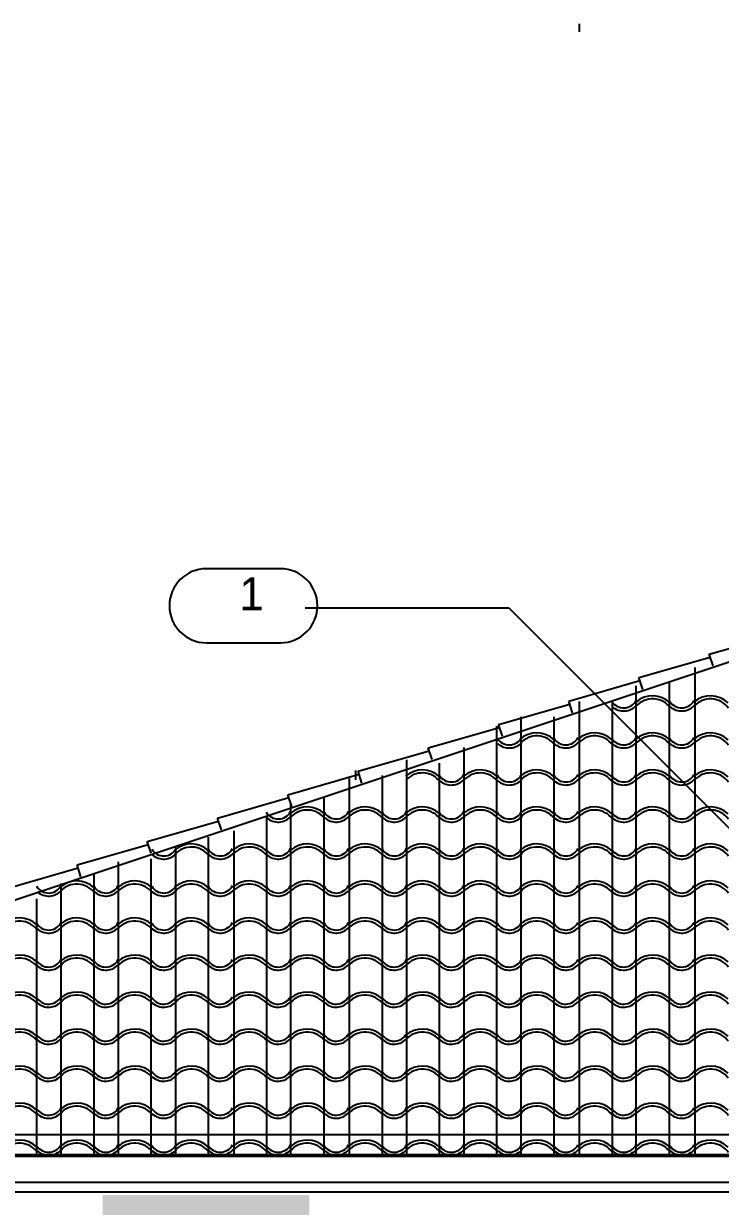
# Model space of a CAD drawing. Extents: x -92740 to -63661, y -15771 to -4391.
# Drawn here: x -84335.8 to -84215.5, y -12935.1 to -12730.9 of the extents above; entities that cross this region are included whole.
import ezdxf
from ezdxf.enums import TextEntityAlignment as Align

# ---------------------------------------------------------------- set-up
doc = ezdxf.new("R2010")
doc.units = 0
doc.header["$MEASUREMENT"] = 0
for name, color, linetype in [('B1NOTES', 2, 'Continuous'), ('ELEVATIONS', 7, 'Continuous'), ('ROOFTILE', 7, 'Continuous'), ('STUCCO', 4, 'Continuous')]:
    doc.layers.add(name, color=color, linetype=linetype)
doc.styles.add('DCADTXTSTYLE1', font='AVG_TP')

msp = doc.modelspace()

# ---------------------------------------------------------------- hatches: boundary and pattern name
at = {"layer": 'STUCCO', "linetype": 'Continuous', "ltscale": 12.78}
h = msp.add_hatch(dxfattribs=at)
h.set_pattern_fill('cement', color=9, scale=1.5625, style=0, pattern_type=2)
h.set_pattern_definition([(20, (0, 0), (-2.1376259, 5.8730789), [-6.09375015, 0.15625]), (55, (0, 0), (-5.11970028, 3.58485273), [-6.09375015, 0.15625]), (80, (0, 0), (-6.15504846, 1.0853011), [-6.09375015, 0.15625])])
h.paths.add_polyline_path([(-84456.9, -12936.3), (-84456.9, -13261.66), (-84421.75, -13261.66), (-84421.75, -13081.14), (-83898.84, -13081.14), (-83898.84, -13261.13), (-83867.95, -13261.13), (-83867.95, -12935.77), (-83898.84, -12935.77), (-83898.84, -13055.58), (-84023.44, -13055.58), (-84023.44, -12933.11), (-84057.52, -12933.11), (-84057.52, -13055.58), (-84154.44, -13055.58), (-84154.44, -12934.17), (-84189.05, -12934.17), (-84189.05, -13055.58), (-84286.5, -13055.58), (-84286.5, -12933.11), (-84322.18, -12933.11), (-84322.18, -13055.05), (-84421.75, -13055.05), (-84421.75, -12936.83)], flags=0)

# ---------------------------------------------------------------- linework, layer by layer
at = {"layer": 'B1NOTES', "color": 1, "linetype": 'Continuous', "ltscale": 12.78}
for p, q in [((-84291.47, -12825.01), (-84304.25, -12825.01)), ((-84285.08, -12831.4), (-84285.08, -12831.4)), ((-84304.25, -12837.79), (-84291.47, -12837.79))]:
    msp.add_line(p, q, dxfattribs=at)
for centre, start, end in [((-84304.25, -12831.4), 90, 180), ((-84291.47, -12831.4), 0, 90), ((-84304.25, -12831.4), 180, 270), ((-84291.47, -12831.4), 270, 360)]:
    msp.add_arc(centre, 6.39, start, end, dxfattribs=at)
at = {"layer": 'ELEVATIONS', "color": 1, "linetype": 'Continuous', "ltscale": 12.78}
for p, q in [((-84470.72, -12926.64), (-84160.02, -12823.08)), ((-84217.45, -12839.77), (-84205.16, -12836.23)), ((-84229.58, -12843.81), (-84217.29, -12840.27)), ((-84216.78, -12841.79), (-84217.45, -12839.77)), ((-84241.7, -12847.85), (-84229.41, -12844.31)), ((-84228.9, -12845.83), (-84229.58, -12843.81)), ((-84253.83, -12851.89), (-84241.53, -12848.36)), ((-84241.03, -12849.87), (-84241.7, -12847.85)), ((-84265.95, -12855.93), (-84253.66, -12852.4)), ((-84253.15, -12853.91), (-84253.83, -12851.89)), ((-84278.07, -12859.97), (-84265.78, -12856.44)), ((-84265.28, -12857.95), (-84265.95, -12855.93)), ((-84290.2, -12864.02), (-84277.91, -12860.48)), ((-84278.51, -12859.82), (-84278.51, -12861.42)), ((-84277.4, -12862), (-84278.07, -12859.97)), ((-84302.32, -12868.06), (-84290.03, -12864.52)), ((-84289.53, -12866.04), (-84290.2, -12864.02)), ((-84314.45, -12872.1), (-84302.15, -12868.56)), ((-84301.65, -12870.08), (-84302.32, -12868.06)), ((-84326.57, -12876.14), (-84314.28, -12872.6)), ((-84313.77, -12874.12), (-84314.45, -12872.1)), ((-84338.7, -12880.18), (-84326.4, -12876.65)), ((-84325.9, -12878.16), (-84326.57, -12876.14)), ((-83676.34, -12926.18), (-84468.99, -12926.18)), ((-83680.55, -12930.92), (-84467.77, -12930.92)), ((-83680.8, -12932.63), (-84465.41, -12932.63))]:
    msp.add_line(p, q, dxfattribs=at)
at = {"layer": 'ELEVATIONS', "color": 2, "linetype": 'Continuous', "ltscale": 8.52}
for p, q in [((-84287.21, -12831.75), (-84252.06, -12831.75)), ((-84252.06, -12831.75), (-84211.59, -12872.22))]:
    msp.add_line(p, q, dxfattribs=at)
at = {"layer": 'ELEVATIONS', "color": 2, "linetype": 'Continuous', "ltscale": 12.78}
for p, q in [((-84500.03, -12922.65), (-83727.37, -12922.65)), ((-84499.47, -12926.38), (-84115.57, -12926.38))]:
    msp.add_line(p, q, dxfattribs=at)
at = {"layer": 'ROOFTILE', "color": 7, "linetype": 'Continuous', "ltscale": 12.78}
for p, q in [((-84239.84, -12732.35), (-84239.84, -12730.94)), ((-84219.89, -12926.18), (-84219.89, -12842.05)), ((-84230.05, -12926.18), (-84230.05, -12845.24)), ((-84224.3, -12926.18), (-84224.3, -12844.71)), ((-84239.84, -12926.18), (-84239.84, -12847.91)), ((-84234.18, -12926.18), (-84234.18, -12847.91)), ((-84249.91, -12926.18), (-84249.91, -12850.57)), ((-84244.25, -12926.18), (-84244.25, -12850.57)), ((-84254.12, -12926.18), (-84254.12, -12852.17)), ((-84259.78, -12926.18), (-84259.78, -12855.89)), ((-84269.66, -12926.18), (-84269.66, -12858.02)), ((-84264, -12926.18), (-84264, -12858.56)), ((-84279.53, -12926.18), (-84279.53, -12861.22)), ((-84273.87, -12926.18), (-84273.87, -12860.69)), ((-84289.69, -12926.18), (-84289.69, -12865.48)), ((-84283.94, -12926.18), (-84283.94, -12864.41)), ((-84293.82, -12926.18), (-84293.82, -12867.61)), ((-84303.89, -12926.18), (-84303.89, -12871.34)), ((-84299.48, -12926.18), (-84299.48, -12870.27)), ((-84309.55, -12926.18), (-84309.55, -12872.93)), ((-84319.42, -12926.18), (-84319.42, -12875.6)), ((-84313.76, -12926.18), (-84313.76, -12875.06)), ((-84323.64, -12926.18), (-84323.64, -12877.73)), ((-84329.3, -12926.18), (-84329.3, -12879.32)), ((-84333.51, -12926.18), (-84333.51, -12881.99))]:
    msp.add_line(p, q, dxfattribs=at)
for centre, radius, start, end in [((-84227.22, -12851.32), 4.37, 46.5154, 131.1465), ((-84217.22, -12851.32), 4.37, 46.5154, 131.1465), ((-84232.23, -12846.59), 2.44, 211.6504, 331.6052), ((-84232.23, -12846.59), 2.97, 228.3381, 319.0707), ((-84227.22, -12851.32), 3.84, 36.0644, 138.0128), ((-84222.22, -12846.59), 2.44, 211.6504, 331.6052), ((-84222.22, -12846.59), 2.97, 228.3381, 319.0707), ((-84217.22, -12851.32), 3.84, 36.0644, 138.0128), ((-84247.23, -12857.71), 4.37, 46.5154, 131.1465), ((-84237.23, -12857.71), 4.37, 46.5154, 131.1465), ((-84227.22, -12857.71), 4.37, 46.5154, 131.1465), ((-84217.22, -12857.71), 4.37, 46.5154, 131.1465), ((-84251.98, -12852.98), 2.44, 211.6504, 331.6052), ((-84251.98, -12852.98), 2.97, 228.3381, 319.0707), ((-84247.23, -12857.71), 3.84, 36.0644, 138.0128), ((-84242.23, -12852.98), 2.44, 211.6504, 331.6052), ((-84242.23, -12852.98), 2.97, 228.3381, 319.0707), ((-84237.23, -12857.71), 3.84, 36.0644, 138.0128), ((-84232.23, -12852.98), 2.44, 211.6504, 331.6052), ((-84232.23, -12852.98), 2.97, 228.3381, 319.0707), ((-84227.22, -12857.71), 3.84, 36.0644, 138.0128), ((-84222.22, -12852.98), 2.44, 211.6504, 331.6052), ((-84222.22, -12852.98), 2.97, 228.3381, 319.0707), ((-84217.22, -12857.71), 3.84, 36.0644, 138.0128), ((-84266.98, -12864.1), 4.37, 46.5154, 131.1465), ((-84266.98, -12864.1), 3.84, 36.0644, 138.0128), ((-84261.98, -12859.37), 2.44, 211.6504, 331.6052), ((-84261.98, -12859.37), 2.97, 228.3381, 319.0707), ((-84256.98, -12864.1), 4.37, 46.5154, 131.1465), ((-84256.98, -12864.1), 3.84, 36.0644, 138.0128), ((-84251.98, -12859.37), 2.44, 211.6504, 331.6052), ((-84251.98, -12859.37), 2.97, 228.3381, 319.0707), ((-84247.23, -12864.1), 4.37, 46.5154, 131.1465), ((-84247.23, -12864.1), 3.84, 36.0644, 138.0128), ((-84242.23, -12859.37), 2.44, 211.6504, 331.6052), ((-84242.23, -12859.37), 2.97, 228.3381, 319.0707), ((-84237.23, -12864.1), 4.37, 46.5154, 131.1465), ((-84237.23, -12864.1), 3.84, 36.0644, 138.0128), ((-84232.23, -12859.37), 2.44, 211.6504, 331.6052), ((-84232.23, -12859.37), 2.97, 228.3381, 319.0707), ((-84227.22, -12864.1), 4.37, 46.5154, 131.1465), ((-84227.22, -12864.1), 3.84, 36.0644, 138.0128), ((-84222.22, -12859.37), 2.44, 211.6504, 331.6052), ((-84222.22, -12859.37), 2.97, 228.3381, 319.0707), ((-84217.22, -12864.1), 4.37, 46.5154, 131.1465), ((-84217.22, -12864.1), 3.84, 36.0644, 138.0128), ((-84291.87, -12865.76), 2.44, 211.6504, 331.6052), ((-84291.87, -12865.76), 2.97, 228.3381, 319.0707), ((-84286.86, -12870.49), 4.37, 46.5154, 131.1465), ((-84286.86, -12870.49), 3.84, 36.0644, 138.0128), ((-84281.86, -12865.76), 2.44, 211.6504, 331.6052), ((-84281.86, -12865.76), 2.97, 228.3381, 319.0707), ((-84276.86, -12870.49), 4.37, 46.5154, 131.1465), ((-84276.86, -12870.49), 3.84, 36.0644, 138.0128), ((-84271.85, -12865.76), 2.44, 211.6504, 331.6052), ((-84271.85, -12865.76), 2.97, 228.3381, 319.0707), ((-84266.98, -12870.49), 4.37, 46.5154, 131.1465), ((-84266.98, -12870.49), 3.84, 36.0644, 138.0128), ((-84261.98, -12865.76), 2.44, 211.6504, 331.6052), ((-84261.98, -12865.76), 2.97, 228.3381, 319.0707), ((-84256.98, -12870.49), 4.37, 46.5154, 131.1465), ((-84256.98, -12870.49), 3.84, 36.0644, 138.0128), ((-84251.98, -12865.76), 2.44, 211.6504, 331.6052), ((-84251.98, -12865.76), 2.97, 228.3381, 319.0707), ((-84247.23, -12870.49), 4.37, 46.5154, 131.1465), ((-84247.23, -12870.49), 3.84, 36.0644, 138.0128), ((-84242.23, -12865.76), 2.44, 211.6504, 331.6052), ((-84242.23, -12865.76), 2.97, 228.3381, 319.0707), ((-84237.23, -12870.49), 4.37, 46.5154, 131.1465), ((-84237.23, -12870.49), 3.84, 36.0644, 138.0128), ((-84232.23, -12865.76), 2.44, 211.6504, 331.6052), ((-84232.23, -12865.76), 2.97, 228.3381, 319.0707), ((-84227.22, -12870.49), 4.37, 46.5154, 131.1465), ((-84227.22, -12870.49), 3.84, 36.0644, 138.0128), ((-84222.22, -12865.76), 2.44, 211.6504, 331.6052), ((-84222.22, -12865.76), 2.97, 228.3381, 319.0707), ((-84217.22, -12870.49), 4.37, 46.5154, 131.1465), ((-84217.22, -12870.49), 3.84, 36.0644, 138.0128), ((-84311.62, -12872.15), 2.44, 211.6504, 331.6052), ((-84306.87, -12876.88), 4.37, 46.5154, 131.1465), ((-84306.87, -12876.88), 3.84, 36.0644, 138.0128), ((-84301.87, -12872.15), 2.44, 211.6504, 331.6052), ((-84296.87, -12876.88), 4.37, 46.5154, 131.1465), ((-84296.87, -12876.88), 3.84, 36.0644, 138.0128), ((-84291.87, -12872.15), 2.44, 211.6504, 331.6052), ((-84286.86, -12876.88), 4.37, 46.5154, 131.1465), ((-84286.86, -12876.88), 3.84, 36.0644, 138.0128), ((-84281.86, -12872.15), 2.44, 211.6504, 331.6052), ((-84276.86, -12876.88), 4.37, 46.5154, 131.1465), ((-84276.86, -12876.88), 3.84, 36.0644, 138.0128), ((-84271.85, -12872.15), 2.44, 211.6504, 331.6052), ((-84266.98, -12876.88), 4.37, 46.5154, 131.1465), ((-84266.98, -12876.88), 3.84, 36.0644, 138.0128), ((-84261.98, -12872.15), 2.44, 211.6504, 331.6052), ((-84256.98, -12876.88), 4.37, 46.5154, 131.1465), ((-84256.98, -12876.88), 3.84, 36.0644, 138.0128), ((-84251.98, -12872.15), 2.44, 211.6504, 331.6052), ((-84247.23, -12876.88), 4.37, 46.5154, 131.1465), ((-84247.23, -12876.88), 3.84, 36.0644, 138.0128), ((-84242.23, -12872.15), 2.44, 211.6504, 331.6052), ((-84237.23, -12876.88), 4.37, 46.5154, 131.1465), ((-84237.23, -12876.88), 3.84, 36.0644, 138.0128), ((-84232.23, -12872.15), 2.44, 211.6504, 331.6052), ((-84227.22, -12876.88), 4.37, 46.5154, 131.1465), ((-84227.22, -12876.88), 3.84, 36.0644, 138.0128), ((-84222.22, -12872.15), 2.44, 211.6504, 331.6052), ((-84217.22, -12876.88), 4.37, 46.5154, 131.1465), ((-84217.22, -12876.88), 3.84, 36.0644, 138.0128), ((-84311.62, -12872.15), 2.97, 228.3381, 319.0707), ((-84301.87, -12872.15), 2.97, 228.3381, 319.0707), ((-84291.87, -12872.15), 2.97, 228.3381, 319.0707), ((-84281.86, -12872.15), 2.97, 228.3381, 319.0707), ((-84271.85, -12872.15), 2.97, 228.3381, 319.0707), ((-84261.98, -12872.15), 2.97, 228.3381, 319.0707), ((-84251.98, -12872.15), 2.97, 228.3381, 319.0707), ((-84242.23, -12872.15), 2.97, 228.3381, 319.0707), ((-84232.23, -12872.15), 2.97, 228.3381, 319.0707), ((-84222.22, -12872.15), 2.97, 228.3381, 319.0707), ((-84331.49, -12878.54), 2.44, 211.6504, 331.6052), ((-84326.62, -12883.27), 4.37, 46.5154, 131.1465), ((-84326.62, -12883.27), 3.84, 36.0644, 138.0128), ((-84321.62, -12878.54), 2.44, 211.6504, 331.6052), ((-84316.62, -12883.27), 4.37, 46.5154, 131.1465), ((-84316.62, -12883.27), 3.84, 36.0644, 138.0128), ((-84311.62, -12878.54), 2.44, 211.6504, 331.6052), ((-84306.87, -12883.27), 4.37, 46.5154, 131.1465), ((-84306.87, -12883.27), 3.84, 36.0644, 138.0128), ((-84301.87, -12878.54), 2.44, 211.6504, 331.6052), ((-84296.87, -12883.27), 4.37, 46.5154, 131.1465), ((-84296.87, -12883.27), 3.84, 36.0644, 138.0128), ((-84291.87, -12878.54), 2.44, 211.6504, 331.6052), ((-84286.86, -12883.27), 4.37, 46.5154, 131.1465), ((-84286.86, -12883.27), 3.84, 36.0644, 138.0128), ((-84281.86, -12878.54), 2.44, 211.6504, 331.6052), ((-84276.86, -12883.27), 4.37, 46.5154, 131.1465), ((-84276.86, -12883.27), 3.84, 36.0644, 138.0128), ((-84271.85, -12878.54), 2.44, 211.6504, 331.6052), ((-84266.98, -12883.27), 4.37, 46.5154, 131.1465), ((-84266.98, -12883.27), 3.84, 36.0644, 138.0128), ((-84261.98, -12878.54), 2.44, 211.6504, 331.6052), ((-84256.98, -12883.27), 4.37, 46.5154, 131.1465), ((-84256.98, -12883.27), 3.84, 36.0644, 138.0128), ((-84251.98, -12878.54), 2.44, 211.6504, 331.6052), ((-84247.23, -12883.27), 4.37, 46.5154, 131.1465), ((-84247.23, -12883.27), 3.84, 36.0644, 138.0128), ((-84242.23, -12878.54), 2.44, 211.6504, 331.6052), ((-84237.23, -12883.27), 4.37, 46.5154, 131.1465), ((-84237.23, -12883.27), 3.84, 36.0644, 138.0128), ((-84232.23, -12878.54), 2.44, 211.6504, 331.6052), ((-84227.22, -12883.27), 4.37, 46.5154, 131.1465), ((-84227.22, -12883.27), 3.84, 36.0644, 138.0128), ((-84222.22, -12878.54), 2.44, 211.6504, 331.6052), ((-84217.22, -12883.27), 4.37, 46.5154, 131.1465), ((-84217.22, -12883.27), 3.84, 36.0644, 138.0128), ((-84331.49, -12878.54), 2.97, 228.3381, 319.0707), ((-84321.62, -12878.54), 2.97, 228.3381, 319.0707), ((-84311.62, -12878.54), 2.97, 228.3381, 319.0707), ((-84301.87, -12878.54), 2.97, 228.3381, 319.0707), ((-84291.87, -12878.54), 2.97, 228.3381, 319.0707), ((-84281.86, -12878.54), 2.97, 228.3381, 319.0707), ((-84271.85, -12878.54), 2.97, 228.3381, 319.0707), ((-84261.98, -12878.54), 2.97, 228.3381, 319.0707), ((-84251.98, -12878.54), 2.97, 228.3381, 319.0707), ((-84242.23, -12878.54), 2.97, 228.3381, 319.0707), ((-84232.23, -12878.54), 2.97, 228.3381, 319.0707), ((-84222.22, -12878.54), 2.97, 228.3381, 319.0707), ((-84336.5, -12889.66), 4.37, 46.5154, 131.1465), ((-84336.5, -12889.66), 3.84, 36.0644, 138.0128), ((-84331.49, -12884.93), 2.44, 211.6504, 331.6052), ((-84326.62, -12889.66), 4.37, 46.5154, 131.1465), ((-84326.62, -12889.66), 3.84, 36.0644, 138.0128), ((-84321.62, -12884.93), 2.44, 211.6504, 331.6052), ((-84316.62, -12889.66), 4.37, 46.5154, 131.1465), ((-84316.62, -12889.66), 3.84, 36.0644, 138.0128), ((-84311.62, -12884.93), 2.44, 211.6504, 331.6052), ((-84306.87, -12889.66), 4.37, 46.5154, 131.1465), ((-84306.87, -12889.66), 3.84, 36.0644, 138.0128), ((-84301.87, -12884.93), 2.44, 211.6504, 331.6052), ((-84296.87, -12889.66), 4.37, 46.5154, 131.1465), ((-84296.87, -12889.66), 3.84, 36.0644, 138.0128), ((-84291.87, -12884.93), 2.44, 211.6504, 331.6052), ((-84286.86, -12889.66), 4.37, 46.5154, 131.1465), ((-84286.86, -12889.66), 3.84, 36.0644, 138.0128), ((-84281.86, -12884.93), 2.44, 211.6504, 331.6052), ((-84276.86, -12889.66), 4.37, 46.5154, 131.1465), ((-84276.86, -12889.66), 3.84, 36.0644, 138.0128), ((-84271.85, -12884.93), 2.44, 211.6504, 331.6052), ((-84266.98, -12889.66), 4.37, 46.5154, 131.1465), ((-84266.98, -12889.66), 3.84, 36.0644, 138.0128), ((-84261.98, -12884.93), 2.44, 211.6504, 331.6052), ((-84256.98, -12889.66), 4.37, 46.5154, 131.1465), ((-84256.98, -12889.66), 3.84, 36.0644, 138.0128), ((-84251.98, -12884.93), 2.44, 211.6504, 331.6052), ((-84247.23, -12889.66), 4.37, 46.5154, 131.1465), ((-84247.23, -12889.66), 3.84, 36.0644, 138.0128), ((-84242.23, -12884.93), 2.44, 211.6504, 331.6052), ((-84237.23, -12889.66), 4.37, 46.5154, 131.1465), ((-84237.23, -12889.66), 3.84, 36.0644, 138.0128), ((-84232.23, -12884.93), 2.44, 211.6504, 331.6052), ((-84227.22, -12889.66), 4.37, 46.5154, 131.1465), ((-84227.22, -12889.66), 3.84, 36.0644, 138.0128), ((-84222.22, -12884.93), 2.44, 211.6504, 331.6052), ((-84217.22, -12889.66), 4.37, 46.5154, 131.1465), ((-84217.22, -12889.66), 3.84, 36.0644, 138.0128), ((-84331.49, -12884.93), 2.97, 228.3381, 319.0707), ((-84321.62, -12884.93), 2.97, 228.3381, 319.0707), ((-84311.62, -12884.93), 2.97, 228.3381, 319.0707), ((-84301.87, -12884.93), 2.97, 228.3381, 319.0707), ((-84291.87, -12884.93), 2.97, 228.3381, 319.0707), ((-84281.86, -12884.93), 2.97, 228.3381, 319.0707), ((-84271.85, -12884.93), 2.97, 228.3381, 319.0707), ((-84261.98, -12884.93), 2.97, 228.3381, 319.0707), ((-84251.98, -12884.93), 2.97, 228.3381, 319.0707), ((-84242.23, -12884.93), 2.97, 228.3381, 319.0707), ((-84232.23, -12884.93), 2.97, 228.3381, 319.0707), ((-84222.22, -12884.93), 2.97, 228.3381, 319.0707), ((-84336.5, -12896.05), 4.37, 46.5154, 131.1465), ((-84336.5, -12896.05), 3.84, 36.0644, 138.0128), ((-84326.62, -12896.05), 4.37, 46.5154, 131.1465), ((-84326.62, -12896.05), 3.84, 36.0644, 138.0128), ((-84316.62, -12896.05), 4.37, 46.5154, 131.1465), ((-84316.62, -12896.05), 3.84, 36.0644, 138.0128), ((-84306.87, -12896.05), 4.37, 46.5154, 131.1465), ((-84306.87, -12896.05), 3.84, 36.0644, 138.0128), ((-84296.87, -12896.05), 4.37, 46.5154, 131.1465), ((-84296.87, -12896.05), 3.84, 36.0644, 138.0128), ((-84286.86, -12896.05), 4.37, 46.5154, 131.1465), ((-84286.86, -12896.05), 3.84, 36.0644, 138.0128), ((-84276.86, -12896.05), 4.37, 46.5154, 131.1465), ((-84276.86, -12896.05), 3.84, 36.0644, 138.0128), ((-84266.98, -12896.05), 4.37, 46.5154, 131.1465), ((-84266.98, -12896.05), 3.84, 36.0644, 138.0128), ((-84256.98, -12896.05), 4.37, 46.5154, 131.1465), ((-84256.98, -12896.05), 3.84, 36.0644, 138.0128), ((-84247.23, -12896.05), 4.37, 46.5154, 131.1465), ((-84247.23, -12896.05), 3.84, 36.0644, 138.0128), ((-84237.23, -12896.05), 4.37, 46.5154, 131.1465), ((-84237.23, -12896.05), 3.84, 36.0644, 138.0128), ((-84227.22, -12896.05), 4.37, 46.5154, 131.1465), ((-84227.22, -12896.05), 3.84, 36.0644, 138.0128), ((-84217.22, -12896.05), 4.37, 46.5154, 131.1465), ((-84217.22, -12896.05), 3.84, 36.0644, 138.0128), ((-84331.49, -12891.32), 2.44, 211.6504, 331.6052), ((-84331.49, -12891.32), 2.97, 228.3381, 319.0707), ((-84321.62, -12891.32), 2.44, 211.6504, 331.6052), ((-84321.62, -12891.32), 2.97, 228.3381, 319.0707), ((-84311.62, -12891.32), 2.44, 211.6504, 331.6052), ((-84311.62, -12891.32), 2.97, 228.3381, 319.0707), ((-84301.87, -12891.32), 2.44, 211.6504, 331.6052), ((-84301.87, -12891.32), 2.97, 228.3381, 319.0707), ((-84291.87, -12891.32), 2.44, 211.6504, 331.6052), ((-84291.87, -12891.32), 2.97, 228.3381, 319.0707), ((-84281.86, -12891.32), 2.44, 211.6504, 331.6052), ((-84281.86, -12891.32), 2.97, 228.3381, 319.0707), ((-84271.85, -12891.32), 2.44, 211.6504, 331.6052), ((-84271.85, -12891.32), 2.97, 228.3381, 319.0707), ((-84261.98, -12891.32), 2.44, 211.6504, 331.6052), ((-84261.98, -12891.32), 2.97, 228.3381, 319.0707), ((-84251.98, -12891.32), 2.44, 211.6504, 331.6052), ((-84251.98, -12891.32), 2.97, 228.3381, 319.0707), ((-84242.23, -12891.32), 2.44, 211.6504, 331.6052), ((-84242.23, -12891.32), 2.97, 228.3381, 319.0707), ((-84232.23, -12891.32), 2.44, 211.6504, 331.6052), ((-84232.23, -12891.32), 2.97, 228.3381, 319.0707), ((-84222.22, -12891.32), 2.44, 211.6504, 331.6052), ((-84222.22, -12891.32), 2.97, 228.3381, 319.0707), ((-84336.5, -12902.44), 4.37, 46.5154, 131.1465), ((-84326.62, -12902.44), 4.37, 46.5154, 131.1465), ((-84316.62, -12902.44), 4.37, 46.5154, 131.1465), ((-84306.87, -12902.44), 4.37, 46.5154, 131.1465), ((-84296.87, -12902.44), 4.37, 46.5154, 131.1465), ((-84286.86, -12902.44), 4.37, 46.5154, 131.1465), ((-84276.86, -12902.44), 4.37, 46.5154, 131.1465), ((-84266.98, -12902.44), 4.37, 46.5154, 131.1465), ((-84256.98, -12902.44), 4.37, 46.5154, 131.1465), ((-84247.23, -12902.44), 4.37, 46.5154, 131.1465), ((-84237.23, -12902.44), 4.37, 46.5154, 131.1465), ((-84227.22, -12902.44), 4.37, 46.5154, 131.1465), ((-84217.22, -12902.44), 4.37, 46.5154, 131.1465), ((-84336.5, -12902.44), 3.84, 36.0644, 138.0128), ((-84331.49, -12897.71), 2.44, 211.6504, 331.6052), ((-84331.49, -12897.71), 2.97, 228.3381, 319.0707), ((-84326.62, -12902.44), 3.84, 36.0644, 138.0128), ((-84321.62, -12897.71), 2.44, 211.6504, 331.6052), ((-84321.62, -12897.71), 2.97, 228.3381, 319.0707), ((-84316.62, -12902.44), 3.84, 36.0644, 138.0128), ((-84311.62, -12897.71), 2.44, 211.6504, 331.6052), ((-84311.62, -12897.71), 2.97, 228.3381, 319.0707), ((-84306.87, -12902.44), 3.84, 36.0644, 138.0128), ((-84301.87, -12897.71), 2.44, 211.6504, 331.6052), ((-84301.87, -12897.71), 2.97, 228.3381, 319.0707), ((-84296.87, -12902.44), 3.84, 36.0644, 138.0128), ((-84291.87, -12897.71), 2.44, 211.6504, 331.6052), ((-84291.87, -12897.71), 2.97, 228.3381, 319.0707), ((-84286.86, -12902.44), 3.84, 36.0644, 138.0128), ((-84281.86, -12897.71), 2.44, 211.6504, 331.6052), ((-84281.86, -12897.71), 2.97, 228.3381, 319.0707), ((-84276.86, -12902.44), 3.84, 36.0644, 138.0128), ((-84271.85, -12897.71), 2.44, 211.6504, 331.6052), ((-84271.85, -12897.71), 2.97, 228.3381, 319.0707), ((-84266.98, -12902.44), 3.84, 36.0644, 138.0128), ((-84261.98, -12897.71), 2.44, 211.6504, 331.6052), ((-84261.98, -12897.71), 2.97, 228.3381, 319.0707), ((-84256.98, -12902.44), 3.84, 36.0644, 138.0128), ((-84251.98, -12897.71), 2.44, 211.6504, 331.6052), ((-84251.98, -12897.71), 2.97, 228.3381, 319.0707), ((-84247.23, -12902.44), 3.84, 36.0644, 138.0128), ((-84242.23, -12897.71), 2.44, 211.6504, 331.6052), ((-84242.23, -12897.71), 2.97, 228.3381, 319.0707), ((-84237.23, -12902.44), 3.84, 36.0644, 138.0128), ((-84232.23, -12897.71), 2.44, 211.6504, 331.6052), ((-84232.23, -12897.71), 2.97, 228.3381, 319.0707), ((-84227.22, -12902.44), 3.84, 36.0644, 138.0128), ((-84222.22, -12897.71), 2.44, 211.6504, 331.6052), ((-84222.22, -12897.71), 2.97, 228.3381, 319.0707), ((-84217.22, -12902.44), 3.84, 36.0644, 138.0128), ((-84336.5, -12908.83), 4.37, 46.5154, 131.1465), ((-84326.62, -12908.83), 4.37, 46.5154, 131.1465), ((-84316.62, -12908.83), 4.37, 46.5154, 131.1465), ((-84306.87, -12908.83), 4.37, 46.5154, 131.1465), ((-84296.87, -12908.83), 4.37, 46.5154, 131.1465), ((-84286.86, -12908.83), 4.37, 46.5154, 131.1465), ((-84276.86, -12908.83), 4.37, 46.5154, 131.1465), ((-84266.98, -12908.83), 4.37, 46.5154, 131.1465), ((-84256.98, -12908.83), 4.37, 46.5154, 131.1465), ((-84247.23, -12908.83), 4.37, 46.5154, 131.1465), ((-84237.23, -12908.83), 4.37, 46.5154, 131.1465), ((-84227.22, -12908.83), 4.37, 46.5154, 131.1465), ((-84217.22, -12908.83), 4.37, 46.5154, 131.1465), ((-84336.5, -12908.83), 3.84, 36.0644, 138.0128), ((-84331.49, -12904.1), 2.44, 211.6504, 331.6052), ((-84331.49, -12904.1), 2.97, 228.3381, 319.0707), ((-84326.62, -12908.83), 3.84, 36.0644, 138.0128), ((-84321.62, -12904.1), 2.44, 211.6504, 331.6052), ((-84321.62, -12904.1), 2.97, 228.3381, 319.0707), ((-84316.62, -12908.83), 3.84, 36.0644, 138.0128), ((-84311.62, -12904.1), 2.44, 211.6504, 331.6052), ((-84311.62, -12904.1), 2.97, 228.3381, 319.0707), ((-84306.87, -12908.83), 3.84, 36.0644, 138.0128), ((-84301.87, -12904.1), 2.44, 211.6504, 331.6052), ((-84301.87, -12904.1), 2.97, 228.3381, 319.0707), ((-84296.87, -12908.83), 3.84, 36.0644, 138.0128), ((-84291.87, -12904.1), 2.44, 211.6504, 331.6052), ((-84291.87, -12904.1), 2.97, 228.3381, 319.0707), ((-84286.86, -12908.83), 3.84, 36.0644, 138.0128), ((-84281.86, -12904.1), 2.44, 211.6504, 331.6052), ((-84281.86, -12904.1), 2.97, 228.3381, 319.0707), ((-84276.86, -12908.83), 3.84, 36.0644, 138.0128), ((-84271.85, -12904.1), 2.44, 211.6504, 331.6052), ((-84271.85, -12904.1), 2.97, 228.3381, 319.0707), ((-84266.98, -12908.83), 3.84, 36.0644, 138.0128), ((-84261.98, -12904.1), 2.44, 211.6504, 331.6052), ((-84261.98, -12904.1), 2.97, 228.3381, 319.0707), ((-84256.98, -12908.83), 3.84, 36.0644, 138.0128), ((-84251.98, -12904.1), 2.44, 211.6504, 331.6052), ((-84251.98, -12904.1), 2.97, 228.3381, 319.0707), ((-84247.23, -12908.83), 3.84, 36.0644, 138.0128), ((-84242.23, -12904.1), 2.44, 211.6504, 331.6052), ((-84242.23, -12904.1), 2.97, 228.3381, 319.0707), ((-84237.23, -12908.83), 3.84, 36.0644, 138.0128), ((-84232.23, -12904.1), 2.44, 211.6504, 331.6052), ((-84232.23, -12904.1), 2.97, 228.3381, 319.0707), ((-84227.22, -12908.83), 3.84, 36.0644, 138.0128), ((-84222.22, -12904.1), 2.44, 211.6504, 331.6052), ((-84222.22, -12904.1), 2.97, 228.3381, 319.0707), ((-84217.22, -12908.83), 3.84, 36.0644, 138.0128), ((-84336.5, -12915.22), 4.37, 46.5154, 131.1465), ((-84336.5, -12915.22), 3.84, 36.0644, 138.0128), ((-84331.49, -12910.49), 2.44, 211.6504, 331.6052), ((-84331.49, -12910.49), 2.97, 228.3381, 319.0707), ((-84326.62, -12915.22), 4.37, 46.5154, 131.1465), ((-84326.62, -12915.22), 3.84, 36.0644, 138.0128), ((-84321.62, -12910.49), 2.44, 211.6504, 331.6052), ((-84321.62, -12910.49), 2.97, 228.3381, 319.0707), ((-84316.62, -12915.22), 4.37, 46.5154, 131.1465), ((-84316.62, -12915.22), 3.84, 36.0644, 138.0128), ((-84311.62, -12910.49), 2.44, 211.6504, 331.6052), ((-84311.62, -12910.49), 2.97, 228.3381, 319.0707), ((-84306.87, -12915.22), 4.37, 46.5154, 131.1465), ((-84306.87, -12915.22), 3.84, 36.0644, 138.0128), ((-84301.87, -12910.49), 2.44, 211.6504, 331.6052), ((-84301.87, -12910.49), 2.97, 228.3381, 319.0707), ((-84296.87, -12915.22), 4.37, 46.5154, 131.1465), ((-84296.87, -12915.22), 3.84, 36.0644, 138.0128), ((-84291.87, -12910.49), 2.44, 211.6504, 331.6052), ((-84291.87, -12910.49), 2.97, 228.3381, 319.0707), ((-84286.86, -12915.22), 4.37, 46.5154, 131.1465), ((-84286.86, -12915.22), 3.84, 36.0644, 138.0128), ((-84281.86, -12910.49), 2.44, 211.6504, 331.6052), ((-84281.86, -12910.49), 2.97, 228.3381, 319.0707), ((-84276.86, -12915.22), 4.37, 46.5154, 131.1465), ((-84276.86, -12915.22), 3.84, 36.0644, 138.0128), ((-84271.85, -12910.49), 2.44, 211.6504, 331.6052), ((-84271.85, -12910.49), 2.97, 228.3381, 319.0707), ((-84266.98, -12915.22), 4.37, 46.5154, 131.1465), ((-84266.98, -12915.22), 3.84, 36.0644, 138.0128), ((-84261.98, -12910.49), 2.44, 211.6504, 331.6052), ((-84261.98, -12910.49), 2.97, 228.3381, 319.0707), ((-84256.98, -12915.22), 4.37, 46.5154, 131.1465), ((-84256.98, -12915.22), 3.84, 36.0644, 138.0128), ((-84251.98, -12910.49), 2.44, 211.6504, 331.6052), ((-84251.98, -12910.49), 2.97, 228.3381, 319.0707), ((-84247.23, -12915.22), 4.37, 46.5154, 131.1465), ((-84247.23, -12915.22), 3.84, 36.0644, 138.0128), ((-84242.23, -12910.49), 2.44, 211.6504, 331.6052), ((-84242.23, -12910.49), 2.97, 228.3381, 319.0707), ((-84237.23, -12915.22), 4.37, 46.5154, 131.1465), ((-84237.23, -12915.22), 3.84, 36.0644, 138.0128), ((-84232.23, -12910.49), 2.44, 211.6504, 331.6052), ((-84232.23, -12910.49), 2.97, 228.3381, 319.0707), ((-84227.22, -12915.22), 4.37, 46.5154, 131.1465), ((-84227.22, -12915.22), 3.84, 36.0644, 138.0128), ((-84222.22, -12910.49), 2.44, 211.6504, 331.6052), ((-84222.22, -12910.49), 2.97, 228.3381, 319.0707), ((-84217.22, -12915.22), 4.37, 46.5154, 131.1465), ((-84217.22, -12915.22), 3.84, 36.0644, 138.0128), ((-84336.5, -12921.61), 4.37, 46.5154, 131.1465), ((-84336.5, -12921.61), 3.84, 36.0644, 138.0128), ((-84331.49, -12916.88), 2.44, 211.6504, 331.6052), ((-84326.62, -12921.61), 4.37, 46.5154, 131.1465), ((-84326.62, -12921.61), 3.84, 36.0644, 138.0128), ((-84321.62, -12916.88), 2.44, 211.6504, 331.6052), ((-84316.62, -12921.61), 4.37, 46.5154, 131.1465), ((-84316.62, -12921.61), 3.84, 36.0644, 138.0128), ((-84311.62, -12916.88), 2.44, 211.6504, 331.6052), ((-84306.87, -12921.61), 4.37, 46.5154, 131.1465), ((-84306.87, -12921.61), 3.84, 36.0644, 138.0128), ((-84301.87, -12916.88), 2.44, 211.6504, 331.6052), ((-84296.87, -12921.61), 4.37, 46.5154, 131.1465), ((-84296.87, -12921.61), 3.84, 36.0644, 138.0128), ((-84291.87, -12916.88), 2.44, 211.6504, 331.6052), ((-84286.86, -12921.61), 4.37, 46.5154, 131.1465), ((-84286.86, -12921.61), 3.84, 36.0644, 138.0128), ((-84281.86, -12916.88), 2.44, 211.6504, 331.6052), ((-84276.86, -12921.61), 4.37, 46.5154, 131.1465), ((-84276.86, -12921.61), 3.84, 36.0644, 138.0128), ((-84271.85, -12916.88), 2.44, 211.6504, 331.6052), ((-84266.98, -12921.61), 4.37, 46.5154, 131.1465), ((-84266.98, -12921.61), 3.84, 36.0644, 138.0128), ((-84261.98, -12916.88), 2.44, 211.6504, 331.6052), ((-84256.98, -12921.61), 4.37, 46.5154, 131.1465), ((-84256.98, -12921.61), 3.84, 36.0644, 138.0128), ((-84251.98, -12916.88), 2.44, 211.6504, 331.6052), ((-84247.23, -12921.61), 4.37, 46.5154, 131.1465), ((-84247.23, -12921.61), 3.84, 36.0644, 138.0128), ((-84242.23, -12916.88), 2.44, 211.6504, 331.6052), ((-84237.23, -12921.61), 4.37, 46.5154, 131.1465), ((-84237.23, -12921.61), 3.84, 36.0644, 138.0128), ((-84232.23, -12916.88), 2.44, 211.6504, 331.6052), ((-84227.22, -12921.61), 4.37, 46.5154, 131.1465), ((-84227.22, -12921.61), 3.84, 36.0644, 138.0128), ((-84222.22, -12916.88), 2.44, 211.6504, 331.6052), ((-84217.22, -12921.61), 4.37, 46.5154, 131.1465), ((-84217.22, -12921.61), 3.84, 36.0644, 138.0128), ((-84331.49, -12916.88), 2.97, 228.3381, 319.0707), ((-84321.62, -12916.88), 2.97, 228.3381, 319.0707), ((-84311.62, -12916.88), 2.97, 228.3381, 319.0707), ((-84301.87, -12916.88), 2.97, 228.3381, 319.0707), ((-84291.87, -12916.88), 2.97, 228.3381, 319.0707), ((-84281.86, -12916.88), 2.97, 228.3381, 319.0707), ((-84271.85, -12916.88), 2.97, 228.3381, 319.0707), ((-84261.98, -12916.88), 2.97, 228.3381, 319.0707), ((-84251.98, -12916.88), 2.97, 228.3381, 319.0707), ((-84242.23, -12916.88), 2.97, 228.3381, 319.0707), ((-84232.23, -12916.88), 2.97, 228.3381, 319.0707), ((-84222.22, -12916.88), 2.97, 228.3381, 319.0707), ((-84336.5, -12928), 4.37, 46.5154, 131.1465), ((-84336.5, -12928), 3.84, 36.0644, 138.0128), ((-84331.49, -12923.27), 2.44, 211.6504, 331.6052), ((-84326.62, -12928), 4.37, 46.5154, 131.1465), ((-84326.62, -12928), 3.84, 36.0644, 138.0128), ((-84321.62, -12923.27), 2.44, 211.6504, 331.6052), ((-84316.62, -12928), 4.37, 46.5154, 131.1465), ((-84316.62, -12928), 3.84, 36.0644, 138.0128), ((-84311.62, -12923.27), 2.44, 211.6504, 331.6052), ((-84306.87, -12928), 4.37, 46.5154, 131.1465), ((-84306.87, -12928), 3.84, 36.0644, 138.0128), ((-84301.87, -12923.27), 2.44, 211.6504, 331.6052), ((-84296.87, -12928), 4.37, 46.5154, 131.1465), ((-84296.87, -12928), 3.84, 36.0644, 138.0128), ((-84291.87, -12923.27), 2.44, 211.6504, 331.6052), ((-84286.86, -12928), 4.37, 46.5154, 131.1465), ((-84286.86, -12928), 3.84, 36.0644, 138.0128), ((-84281.86, -12923.27), 2.44, 211.6504, 331.6052), ((-84276.86, -12928), 4.37, 46.5154, 131.1465), ((-84276.86, -12928), 3.84, 36.0644, 138.0128), ((-84271.85, -12923.27), 2.44, 211.6504, 331.6052), ((-84266.98, -12928), 4.37, 46.5154, 131.1465), ((-84266.98, -12928), 3.84, 36.0644, 138.0128), ((-84261.98, -12923.27), 2.44, 211.6504, 331.6052), ((-84256.98, -12928), 4.37, 46.5154, 131.1465), ((-84256.98, -12928), 3.84, 36.0644, 138.0128), ((-84251.98, -12923.27), 2.44, 211.6504, 331.6052), ((-84247.23, -12928), 4.37, 46.5154, 131.1465), ((-84247.23, -12928), 3.84, 36.0644, 138.0128), ((-84242.23, -12923.27), 2.44, 211.6504, 331.6052), ((-84237.23, -12928), 4.37, 46.5154, 131.1465), ((-84237.23, -12928), 3.84, 36.0644, 138.0128), ((-84232.23, -12923.27), 2.44, 211.6504, 331.6052), ((-84227.22, -12928), 4.37, 46.5154, 131.1465), ((-84227.22, -12928), 3.84, 36.0644, 138.0128), ((-84222.22, -12923.27), 2.44, 211.6504, 331.6052), ((-84217.22, -12928), 4.37, 46.5154, 131.1465), ((-84217.22, -12928), 3.84, 36.0644, 138.0128), ((-84331.49, -12923.27), 2.97, 228.3381, 319.0707), ((-84321.62, -12923.27), 2.97, 228.3381, 319.0707), ((-84311.62, -12923.27), 2.97, 228.3381, 319.0707), ((-84301.87, -12923.27), 2.97, 228.3381, 319.0707), ((-84291.87, -12923.27), 2.97, 228.3381, 319.0707), ((-84281.86, -12923.27), 2.97, 228.3381, 319.0707), ((-84271.85, -12923.27), 2.97, 228.3381, 319.0707), ((-84261.98, -12923.27), 2.97, 228.3381, 319.0707), ((-84251.98, -12923.27), 2.97, 228.3381, 319.0707), ((-84242.23, -12923.27), 2.97, 228.3381, 319.0707), ((-84232.23, -12923.27), 2.97, 228.3381, 319.0707), ((-84222.22, -12923.27), 2.97, 228.3381, 319.0707)]:
    msp.add_arc(centre, radius, start, end, dxfattribs=at)

# ---------------------------------------------------------------- texts
at = {"layer": 'B1NOTES', "color": 3, "linetype": 'Continuous', "ltscale": 8.52, "style": 'DCADTXTSTYLE1'}
msp.add_text('1', height=5.68, dxfattribs=at).set_placement((-84298.57, -12833.88), align=Align.BOTTOM_LEFT)

doc.saveas('drawing.dxf')
